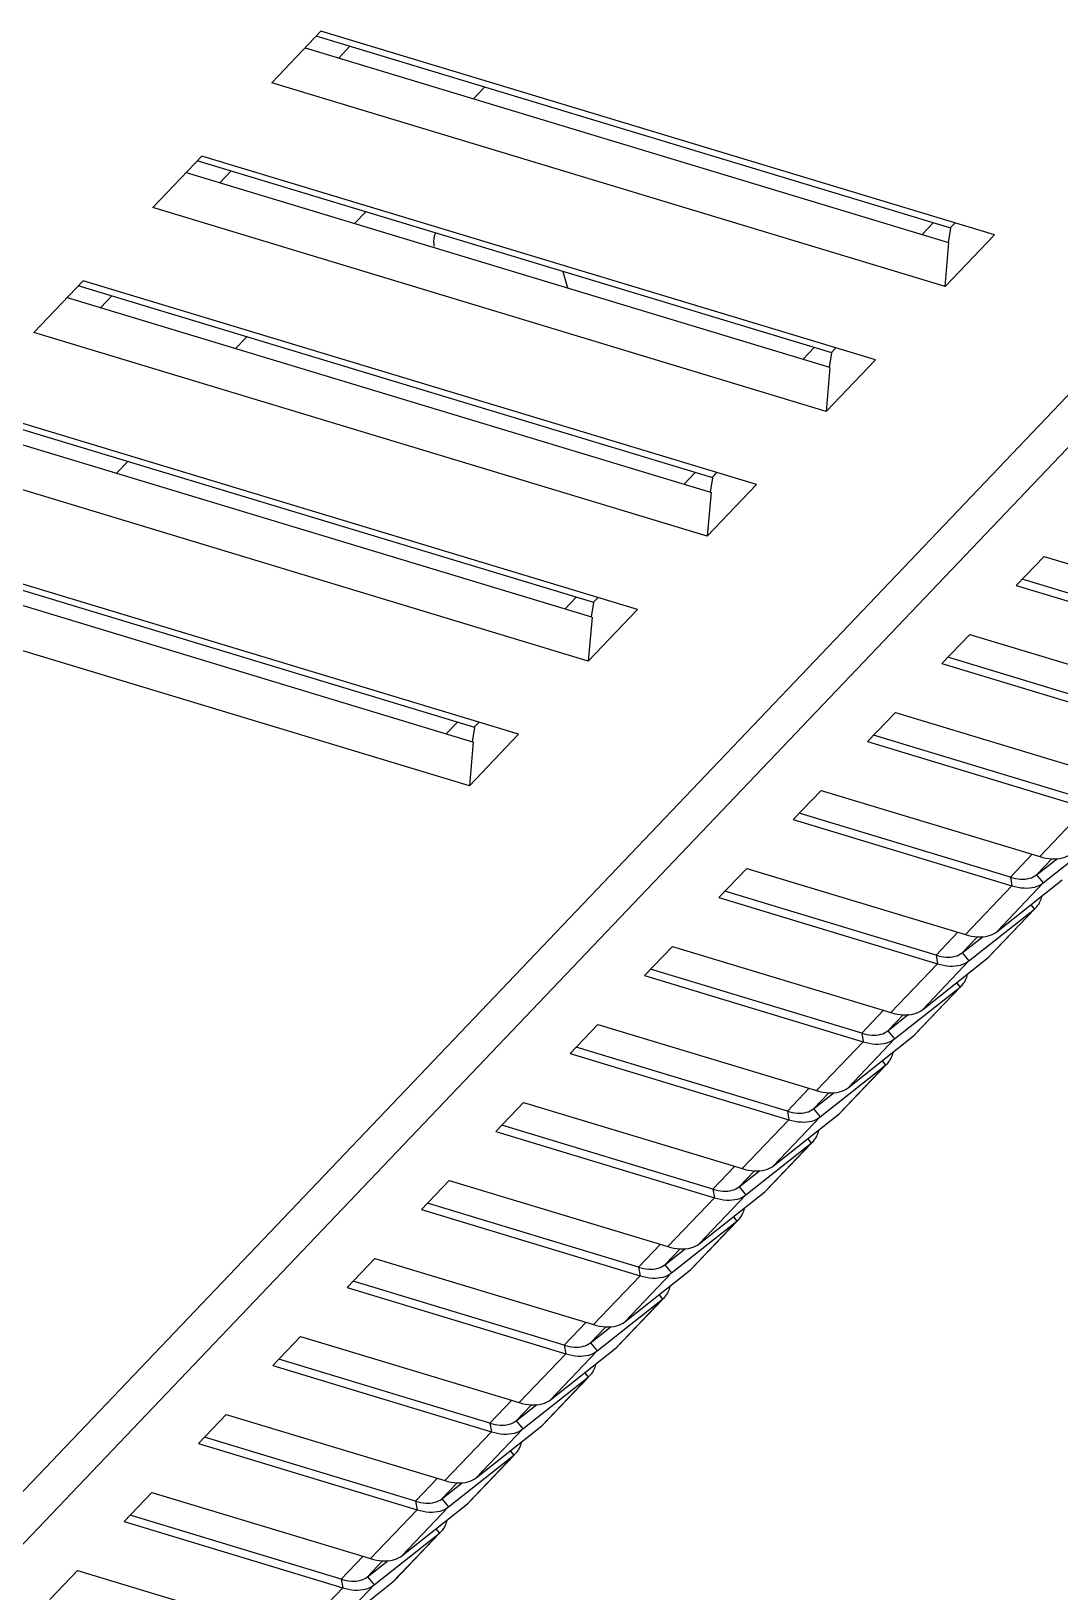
# Model space of a CAD drawing. Header units: millimetres. Extents: x 14343 to 15285, y -9166 to -7819.
# Drawn here: x 15181.3 to 15220.7, y -8666.4 to -8606.6 of the extents above; entities that cross this region are included whole.
import ezdxf

# ---------------------------------------------------------------- set-up
doc = ezdxf.new("R2010")
doc.units = ezdxf.units.MM

# ---------------------------------------------------------------- blocks, each defined once
blk = doc.blocks.new('u9')
at = {"color": 7, "linetype": 'Continuous'}
for p, q in [((-420.518, 115.604), (-314.491, 226.919)), ((-419.033, 115.154), (-313.234, 226.229)), ((-378.692, 175.19), (-381.196, 173.203)), ((-378.692, 175.19), (-380.473, 173.321)), ((-377.492, 175.298), (-379.273, 173.428)), ((-369.128, 172.765), (-377.492, 175.298)), ((-369.128, 172.765), (-368.064, 173.882)), ((-380.473, 173.321), (-382.977, 171.334)), ((-380.216, 173.012), (-380.473, 173.321)), ((-370.908, 170.896), (-379.273, 173.428)), ((-379.216, 173.102), (-379.273, 173.428)), ((-381.275, 173.131), (-382.982, 171.339)), ((-381.196, 173.203), (-382.977, 171.334)), ((-380.216, 173.012), (-381.013, 172.38)), ((-380.801, 172.398), (-380.216, 173.012)), ((-380.051, 172.225), (-379.216, 173.102)), ((-379.216, 173.102), (-371.137, 170.655)), ((-381.537, 172.204), (-384.041, 170.217)), ((-381.537, 172.204), (-383.318, 170.335)), ((-380.337, 172.312), (-382.117, 170.442)), ((-371.972, 169.779), (-380.337, 172.312)), ((-382.977, 171.334), (-383.056, 171.261)), ((-383.015, 171.305), (-383.056, 171.261)), ((-382.841, 171.169), (-382.977, 171.334)), ((-371.972, 169.779), (-370.908, 170.896)), ((-383.318, 170.335), (-385.822, 168.347)), ((-383.061, 170.026), (-383.318, 170.335)), ((-373.753, 167.909), (-382.117, 170.442)), ((-382.061, 170.115), (-382.117, 170.442)), ((-384.12, 170.144), (-385.827, 168.352)), ((-384.041, 170.217), (-385.822, 168.347)), ((-383.061, 170.026), (-383.857, 169.394)), ((-383.646, 169.412), (-383.061, 170.026)), ((-382.896, 169.239), (-382.061, 170.115)), ((-382.061, 170.115), (-373.982, 167.669)), ((-384.381, 169.218), (-386.885, 167.23)), ((-384.381, 169.218), (-386.162, 167.348)), ((-383.181, 169.325), (-384.962, 167.456)), ((-374.817, 166.792), (-383.181, 169.325)), ((-385.822, 168.347), (-385.901, 168.275)), ((-385.859, 168.319), (-385.901, 168.275)), ((-385.685, 168.183), (-385.822, 168.347)), ((-374.817, 166.792), (-373.753, 167.909)), ((-386.162, 167.348), (-388.666, 165.361)), ((-385.906, 167.039), (-386.162, 167.348)), ((-376.597, 164.923), (-384.962, 167.456)), ((-384.905, 167.129), (-384.962, 167.456)), ((-386.964, 167.158), (-388.671, 165.366)), ((-386.885, 167.23), (-388.666, 165.361)), ((-385.906, 167.039), (-386.702, 166.407)), ((-386.49, 166.425), (-385.906, 167.039)), ((-385.74, 166.252), (-384.905, 167.129)), ((-384.905, 167.129), (-376.826, 164.683)), ((-387.226, 166.231), (-389.73, 164.244)), ((-387.226, 166.231), (-389.007, 164.362)), ((-386.026, 166.339), (-387.806, 164.469)), ((-377.661, 163.806), (-386.026, 166.339)), ((-388.666, 165.361), (-388.745, 165.289)), ((-388.704, 165.332), (-388.745, 165.289)), ((-388.53, 165.197), (-388.666, 165.361)), ((-377.661, 163.806), (-376.597, 164.923)), ((-389.007, 164.362), (-391.511, 162.374)), ((-388.75, 164.053), (-389.007, 164.362)), ((-379.442, 161.937), (-387.806, 164.469)), ((-387.75, 164.143), (-387.806, 164.469)), ((-389.809, 164.172), (-391.516, 162.38)), ((-389.73, 164.244), (-391.511, 162.374)), ((-388.75, 164.053), (-389.546, 163.421)), ((-389.335, 163.439), (-388.75, 164.053)), ((-388.585, 163.266), (-387.75, 164.143)), ((-387.75, 164.143), (-379.671, 161.696)), ((-390.07, 163.245), (-392.574, 161.258)), ((-390.07, 163.245), (-391.851, 161.375)), ((-388.87, 163.352), (-390.651, 161.483)), ((-380.506, 160.82), (-388.87, 163.352)), ((-391.511, 162.374), (-391.59, 162.302)), ((-391.548, 162.346), (-391.59, 162.302)), ((-391.374, 162.21), (-391.511, 162.374)), ((-380.506, 160.82), (-379.442, 161.937)), ((-391.851, 161.375), (-394.355, 159.388)), ((-391.595, 161.067), (-391.851, 161.375)), ((-382.286, 158.95), (-390.651, 161.483)), ((-390.594, 161.156), (-390.651, 161.483)), ((-392.654, 161.185), (-394.36, 159.393)), ((-392.574, 161.258), (-394.355, 159.388)), ((-391.595, 161.067), (-392.391, 160.435)), ((-392.179, 160.453), (-391.595, 161.067)), ((-391.429, 160.28), (-390.594, 161.156)), ((-390.594, 161.156), (-382.515, 158.71)), ((-392.915, 160.258), (-395.419, 158.271)), ((-392.915, 160.258), (-394.696, 158.389)), ((-391.715, 160.366), (-393.495, 158.496)), ((-383.35, 157.833), (-391.715, 160.366)), ((-394.355, 159.388), (-394.434, 159.316)), ((-394.393, 159.359), (-394.434, 159.316)), ((-394.219, 159.224), (-394.355, 159.388)), ((-383.35, 157.833), (-382.286, 158.95)), ((-394.696, 158.389), (-397.2, 156.402)), ((-394.439, 158.08), (-394.696, 158.389)), ((-385.131, 155.964), (-393.495, 158.496)), ((-393.439, 158.17), (-393.495, 158.496)), ((-395.498, 158.199), (-397.205, 156.407)), ((-395.419, 158.271), (-397.2, 156.402)), ((-394.439, 158.08), (-395.235, 157.448)), ((-395.024, 157.466), (-394.439, 158.08)), ((-394.274, 157.293), (-393.439, 158.17)), ((-393.439, 158.17), (-385.36, 155.724)), ((-395.759, 157.272), (-398.263, 155.285)), ((-395.759, 157.272), (-397.54, 155.403)), ((-394.559, 157.38), (-396.34, 155.51)), ((-386.195, 154.847), (-394.559, 157.38)), ((-397.2, 156.402), (-397.279, 156.329)), ((-397.237, 156.373), (-397.279, 156.329)), ((-397.063, 156.237), (-397.2, 156.402)), ((-386.195, 154.847), (-385.131, 155.964)), ((-397.54, 155.403), (-400.044, 153.415)), ((-397.284, 155.094), (-397.54, 155.403)), ((-387.975, 152.977), (-396.34, 155.51)), ((-396.283, 155.183), (-396.34, 155.51)), ((-398.343, 155.213), (-400.05, 153.42)), ((-398.263, 155.285), (-400.044, 153.415)), ((-397.284, 155.094), (-398.08, 154.462)), ((-397.868, 154.48), (-397.284, 155.094)), ((-397.118, 154.307), (-396.283, 155.183)), ((-396.283, 155.183), (-388.204, 152.737)), ((-398.604, 154.286), (-401.108, 152.298)), ((-398.604, 154.286), (-400.385, 152.416)), ((-397.404, 154.393), (-399.184, 152.524)), ((-389.039, 151.861), (-397.404, 154.393)), ((-400.044, 153.415), (-400.123, 153.343)), ((-400.082, 153.387), (-400.123, 153.343)), ((-399.908, 153.251), (-400.044, 153.415)), ((-389.039, 151.861), (-387.975, 152.977)), ((-400.385, 152.416), (-402.889, 150.429)), ((-400.128, 152.107), (-400.385, 152.416)), ((-390.82, 149.991), (-399.184, 152.524)), ((-399.128, 152.197), (-399.184, 152.524)), ((-401.187, 152.226), (-402.894, 150.434)), ((-401.108, 152.298), (-402.889, 150.429)), ((-400.128, 152.107), (-400.924, 151.475)), ((-400.713, 151.493), (-400.128, 152.107)), ((-399.963, 151.32), (-399.128, 152.197)), ((-399.128, 152.197), (-391.049, 149.751)), ((-401.449, 151.299), (-403.953, 149.312)), ((-401.449, 151.299), (-403.229, 149.43)), ((-400.248, 151.407), (-402.029, 149.537)), ((-391.884, 148.874), (-400.248, 151.407)), ((-402.889, 150.429), (-402.968, 150.357)), ((-402.926, 150.4), (-402.968, 150.357)), ((-402.752, 150.265), (-402.889, 150.429)), ((-391.884, 148.874), (-390.82, 149.991)), ((-403.229, 149.43), (-405.733, 147.443)), ((-402.973, 149.121), (-403.229, 149.43)), ((-393.664, 147.005), (-402.029, 149.537)), ((-401.972, 149.211), (-402.029, 149.537)), ((-404.032, 149.24), (-405.739, 147.448)), ((-403.953, 149.312), (-405.733, 147.443)), ((-402.973, 149.121), (-403.769, 148.489)), ((-403.558, 148.507), (-402.973, 149.121)), ((-402.807, 148.334), (-401.972, 149.211)), ((-401.972, 149.211), (-393.893, 146.764)), ((-404.293, 148.313), (-406.797, 146.326)), ((-404.293, 148.313), (-406.074, 146.443)), ((-403.093, 148.42), (-404.873, 146.551)), ((-394.728, 145.888), (-403.093, 148.42)), ((-405.733, 147.443), (-405.812, 147.37)), ((-405.771, 147.414), (-405.812, 147.37)), ((-405.597, 147.278), (-405.733, 147.443)), ((-394.728, 145.888), (-393.664, 147.005)), ((-406.074, 146.443), (-408.578, 144.456)), ((-405.817, 146.135), (-406.074, 146.443)), ((-396.509, 144.018), (-404.873, 146.551)), ((-404.817, 146.224), (-404.873, 146.551)), ((-405.817, 146.135), (-406.613, 145.503)), ((-406.402, 145.521), (-405.817, 146.135)), ((-405.652, 145.348), (-404.817, 146.224)), ((-404.817, 146.224), (-396.738, 143.778)), ((-405.937, 145.434), (-407.718, 143.565)), ((-397.573, 142.901), (-405.937, 145.434)), ((-397.573, 142.901), (-396.509, 144.018)), ((-399.354, 141.032), (-407.718, 143.565)), ((-407.661, 143.238), (-399.582, 140.792)), ((-400.417, 139.915), (-408.782, 142.448)), ((-386, 140.75), (-384.117, 142.727)), ((-384.261, 141.044), (-384.117, 142.727)), ((-384.117, 142.727), (-358.353, 134.926)), ((-400.417, 139.915), (-399.354, 141.032)), ((-384.239, 141.037), (-384.33, 140.49)), ((-359.629, 133.586), (-384.24, 141.037)), ((-402.198, 138.045), (-410.562, 140.578)), ((-386, 140.75), (-360.235, 132.949)), ((-384.489, 140.293), (-384.308, 140.483)), ((-384.329, 140.489), (-360.054, 133.139)), ((-383.658, 140.286), (-383.232, 140.732)), ((-410.506, 140.251), (-402.427, 137.805)), ((-403.262, 136.929), (-411.626, 139.461)), ((-403.262, 136.929), (-402.198, 138.045)), ((-390.551, 135.972), (-388.669, 137.949)), ((-388.812, 136.266), (-388.669, 137.949)), ((-388.669, 137.949), (-362.904, 130.147)), ((-405.043, 135.059), (-412.496, 137.316)), ((-412.404, 136.978), (-405.271, 134.819)), ((-388.791, 136.259), (-388.881, 135.712)), ((-364.18, 128.807), (-388.791, 136.259)), ((-406.106, 133.942), (-412.067, 135.747)), ((-390.551, 135.972), (-364.786, 128.171)), ((-389.041, 135.515), (-388.86, 135.704)), ((-388.881, 135.711), (-364.606, 128.361)), ((-388.209, 135.507), (-387.784, 135.954)), ((-406.106, 133.942), (-405.043, 135.059)), ((-395.103, 131.194), (-393.22, 133.17)), ((-393.363, 131.487), (-393.22, 133.17)), ((-393.22, 133.17), (-367.455, 125.369)), ((-393.342, 131.481), (-393.432, 130.933)), ((-368.731, 124.029), (-393.342, 131.481)), ((-395.103, 131.194), (-369.338, 123.393)), ((-393.592, 130.736), (-393.411, 130.926)), ((-393.432, 130.933), (-369.157, 123.582)), ((-392.76, 130.729), (-392.335, 131.176)), ((-370.623, 130.758), (-371.048, 130.311)), ((-399.654, 126.416), (-397.771, 128.392)), ((-397.914, 126.709), (-397.771, 128.392)), ((-397.771, 128.392), (-372.006, 120.591)), ((-397.893, 126.702), (-397.983, 126.155)), ((-373.283, 119.251), (-397.893, 126.703)), ((-399.654, 126.416), (-373.889, 118.614)), ((-398.143, 125.958), (-397.962, 126.148)), ((-397.983, 126.154), (-373.708, 118.804)), ((-397.312, 125.951), (-396.886, 126.398)), ((-375.174, 125.98), (-375.599, 125.533)), ((-369.338, 123.393), (-367.455, 125.369)), ((-370.016, 124.418), (-370.442, 123.971)), ((-404.205, 121.637), (-402.322, 123.614)), ((-402.322, 123.614), (-402.466, 121.931)), ((-402.322, 123.614), (-376.557, 115.813)), ((-387.88, 123.671), (-387.708, 123.043)), ((-402.444, 121.924), (-402.534, 121.377)), ((-377.834, 114.473), (-402.445, 121.925)), ((-404.205, 121.637), (-378.44, 113.836)), ((-402.694, 121.18), (-402.513, 121.37)), ((-402.534, 121.376), (-378.259, 114.026)), ((-401.437, 121.619), (-401.863, 121.173)), ((-379.725, 121.202), (-380.151, 120.755)), ((-373.889, 118.614), (-372.006, 120.591)), ((-374.567, 119.64), (-374.993, 119.193)), ((-384.276, 116.423), (-384.702, 115.977)), ((-378.44, 113.836), (-376.557, 115.813)), ((-379.119, 114.862), (-379.544, 114.415))]:
    blk.add_line(p, q, dxfattribs=at)
for centre, radius, start, end in [((-380.718, 172.604), 0.767, 132.37257, 136.60688), ((-380.737, 172.625), 0.738, 128.45051, 132.37169), ((-382.459, 170.7), 0.819, 143.08873, 153.62867), ((-382.476, 170.713), 0.797, 136.6171, 143.09633), ((-383.563, 169.617), 0.767, 132.37257, 136.60688), ((-383.582, 169.638), 0.738, 128.45051, 132.37169), ((-385.304, 167.714), 0.819, 143.08873, 153.62867), ((-385.321, 167.727), 0.797, 136.6171, 143.09633), ((-386.407, 166.631), 0.767, 132.37257, 136.60688), ((-386.426, 166.652), 0.738, 128.45051, 132.37169), ((-388.148, 164.728), 0.819, 143.08873, 153.62867), ((-388.165, 164.741), 0.797, 136.6171, 143.09633), ((-389.252, 163.645), 0.767, 132.37257, 136.60688), ((-389.271, 163.666), 0.738, 128.45051, 132.37169), ((-390.993, 161.741), 0.819, 143.08873, 153.62867), ((-391.01, 161.754), 0.797, 136.6171, 143.09633), ((-392.096, 160.658), 0.767, 132.37257, 136.60688), ((-392.115, 160.679), 0.738, 128.45051, 132.37169), ((-393.837, 158.755), 0.819, 143.08873, 153.62867), ((-393.854, 158.768), 0.797, 136.6171, 143.09633), ((-394.941, 157.672), 0.767, 132.37257, 136.60688), ((-394.96, 157.693), 0.738, 128.45051, 132.37169), ((-396.682, 155.768), 0.819, 143.08873, 153.62867), ((-396.699, 155.781), 0.797, 136.6171, 143.09633), ((-397.785, 154.686), 0.767, 132.37257, 136.60688), ((-397.804, 154.707), 0.738, 128.45051, 132.37169), ((-399.526, 152.782), 0.819, 143.08873, 153.62867), ((-399.543, 152.795), 0.797, 136.6171, 143.09633), ((-400.63, 151.699), 0.767, 132.37257, 136.60688), ((-400.649, 151.72), 0.738, 128.45051, 132.37169), ((-402.371, 149.796), 0.819, 143.08873, 153.62867), ((-402.388, 149.809), 0.797, 136.6171, 143.09633), ((-403.474, 148.713), 0.767, 132.37257, 136.60688), ((-403.493, 148.734), 0.738, 128.45051, 132.37169), ((-405.215, 146.809), 0.819, 143.08873, 153.62867), ((-405.232, 146.822), 0.797, 136.6171, 143.09633)]:
    blk.add_arc(centre, radius, start, end, dxfattribs=at)
for points, start_tangent, end_tangent in [([(-379.273, 173.428), (-379.741, 173.516), (-380.15, 173.479), (-380.473, 173.321)], (-0.957088, 0.289796), (-0.783285, -0.621663)), ([(-379.216, 173.102), (-379.607, 173.174), (-379.947, 173.144), (-380.216, 173.012)], (-0.957088, 0.289796), (-0.783285, -0.621663)), ([(-380.805, 172.399), (-381.214, 172.362), (-381.537, 172.204)], (-0.998299, 0.05831), (-0.783285, -0.621663)), ([(-380.337, 172.312), (-380.805, 172.399)], (-0.957088, 0.289796), (-0.998299, 0.05831)), ([(-383.193, 171.064), (-383.267, 170.847)], (-0.444088, -0.895983), (-0.207671, -0.978199)), ([(-382.117, 170.442), (-382.586, 170.529), (-382.995, 170.493), (-383.318, 170.335)], (-0.957088, 0.289796), (-0.783285, -0.621663)), ([(-382.061, 170.115), (-382.451, 170.188), (-382.792, 170.158), (-383.061, 170.026)], (-0.957088, 0.289796), (-0.783285, -0.621663)), ([(-383.65, 169.412), (-384.059, 169.376), (-384.381, 169.218)], (-0.998299, 0.05831), (-0.783285, -0.621663)), ([(-383.181, 169.325), (-383.65, 169.412)], (-0.957088, 0.289796), (-0.998299, 0.05831)), ([(-386.037, 168.078), (-386.112, 167.861)], (-0.444088, -0.895983), (-0.207671, -0.978199)), ([(-384.962, 167.456), (-385.43, 167.543), (-385.839, 167.506), (-386.162, 167.348)], (-0.957088, 0.289796), (-0.783285, -0.621663)), ([(-384.905, 167.129), (-385.296, 167.202), (-385.637, 167.171), (-385.906, 167.039)], (-0.957088, 0.289796), (-0.783285, -0.621663)), ([(-386.494, 166.426), (-386.903, 166.389), (-387.226, 166.231)], (-0.998299, 0.05831), (-0.783285, -0.621663)), ([(-386.026, 166.339), (-386.494, 166.426)], (-0.957088, 0.289796), (-0.998299, 0.05831)), ([(-388.882, 165.091), (-388.956, 164.875)], (-0.444088, -0.895983), (-0.207671, -0.978199)), ([(-387.806, 164.469), (-388.275, 164.557), (-388.684, 164.52), (-389.007, 164.362)], (-0.957088, 0.289796), (-0.783285, -0.621663)), ([(-387.75, 164.143), (-388.14, 164.215), (-388.481, 164.185), (-388.75, 164.053)], (-0.957088, 0.289796), (-0.783285, -0.621663)), ([(-389.339, 163.44), (-389.748, 163.403), (-390.07, 163.245)], (-0.998299, 0.05831), (-0.783285, -0.621663)), ([(-388.87, 163.352), (-389.339, 163.44)], (-0.957088, 0.289796), (-0.998299, 0.05831)), ([(-391.726, 162.105), (-391.801, 161.888)], (-0.444088, -0.895983), (-0.207671, -0.978199)), ([(-390.651, 161.483), (-391.119, 161.57), (-391.528, 161.534), (-391.851, 161.375)], (-0.957088, 0.289796), (-0.783285, -0.621663)), ([(-390.594, 161.156), (-390.985, 161.229), (-391.326, 161.198), (-391.595, 161.067)], (-0.957088, 0.289796), (-0.783285, -0.621663)), ([(-392.183, 160.453), (-392.592, 160.417), (-392.915, 160.258)], (-0.998299, 0.05831), (-0.783285, -0.621663)), ([(-391.715, 160.366), (-392.183, 160.453)], (-0.957088, 0.289796), (-0.998299, 0.05831)), ([(-394.571, 159.119), (-394.645, 158.902)], (-0.444088, -0.895983), (-0.207671, -0.978199)), ([(-393.495, 158.496), (-393.964, 158.584), (-394.373, 158.547), (-394.696, 158.389)], (-0.957088, 0.289796), (-0.783285, -0.621663)), ([(-393.439, 158.17), (-393.829, 158.242), (-394.17, 158.212), (-394.439, 158.08)], (-0.957088, 0.289796), (-0.783285, -0.621663)), ([(-395.028, 157.467), (-395.437, 157.43), (-395.759, 157.272)], (-0.998299, 0.05831), (-0.783285, -0.621663)), ([(-394.559, 157.38), (-395.028, 157.467)], (-0.957088, 0.289796), (-0.998299, 0.05831)), ([(-397.416, 156.132), (-397.49, 155.915)], (-0.444088, -0.895983), (-0.207671, -0.978199)), ([(-396.34, 155.51), (-396.808, 155.597), (-397.217, 155.561), (-397.54, 155.403)], (-0.957088, 0.289796), (-0.783285, -0.621663)), ([(-396.283, 155.183), (-396.674, 155.256), (-397.015, 155.226), (-397.284, 155.094)], (-0.957088, 0.289796), (-0.783285, -0.621663)), ([(-397.872, 154.48), (-398.281, 154.444), (-398.604, 154.286)], (-0.998299, 0.05831), (-0.783285, -0.621663)), ([(-397.404, 154.393), (-397.872, 154.48)], (-0.957088, 0.289796), (-0.998299, 0.05831)), ([(-400.26, 153.146), (-400.334, 152.929)], (-0.444088, -0.895983), (-0.207671, -0.978199)), ([(-399.184, 152.524), (-399.653, 152.611), (-400.062, 152.574), (-400.385, 152.416)], (-0.957088, 0.289796), (-0.783285, -0.621663)), ([(-399.128, 152.197), (-399.518, 152.27), (-399.859, 152.239), (-400.128, 152.107)], (-0.957088, 0.289796), (-0.783285, -0.621663)), ([(-400.717, 151.494), (-401.126, 151.457), (-401.449, 151.299)], (-0.998299, 0.05831), (-0.783285, -0.621663)), ([(-400.248, 151.407), (-400.717, 151.494)], (-0.957088, 0.289796), (-0.998299, 0.05831)), ([(-403.105, 150.159), (-403.179, 149.943)], (-0.444088, -0.895983), (-0.207671, -0.978199)), ([(-402.029, 149.537), (-402.498, 149.625), (-402.906, 149.588), (-403.229, 149.43)], (-0.957088, 0.289796), (-0.783285, -0.621663)), ([(-401.972, 149.211), (-402.363, 149.283), (-402.704, 149.253), (-402.973, 149.121)], (-0.957088, 0.289796), (-0.783285, -0.621663)), ([(-403.561, 148.508), (-403.97, 148.471), (-404.293, 148.313)], (-0.998299, 0.05831), (-0.783285, -0.621663)), ([(-403.093, 148.42), (-403.561, 148.508)], (-0.957088, 0.289796), (-0.998299, 0.05831)), ([(-405.949, 147.173), (-406.023, 146.956)], (-0.444088, -0.895983), (-0.207671, -0.978199)), ([(-404.873, 146.551), (-405.342, 146.638), (-405.751, 146.602), (-406.074, 146.443)], (-0.957088, 0.289796), (-0.783285, -0.621663)), ([(-404.817, 146.224), (-405.207, 146.297), (-405.548, 146.266), (-405.817, 146.135)], (-0.957088, 0.289796), (-0.783285, -0.621663)), ([(-406.406, 145.521), (-406.815, 145.485), (-407.138, 145.327)], (-0.998299, 0.05831), (-0.783285, -0.621663)), ([(-405.937, 145.434), (-406.406, 145.521)], (-0.957088, 0.289796), (-0.998299, 0.05831)), ([(-382.782, 122.082), (-382.768, 122.004), (-382.818, 121.562)], (0.227528, -0.973771), (-0.322643, -0.946521))]:
    blk.add_spline(points, degree=3, dxfattribs=dict(at, start_tangent=start_tangent, end_tangent=end_tangent))

msp = doc.modelspace()

# ---------------------------------------------------------------- block references
at = {"rotation": 180}
msp.add_blockref('u9', (14813.948, -8492.81), dxfattribs=at)

doc.saveas('drawing.dxf')
